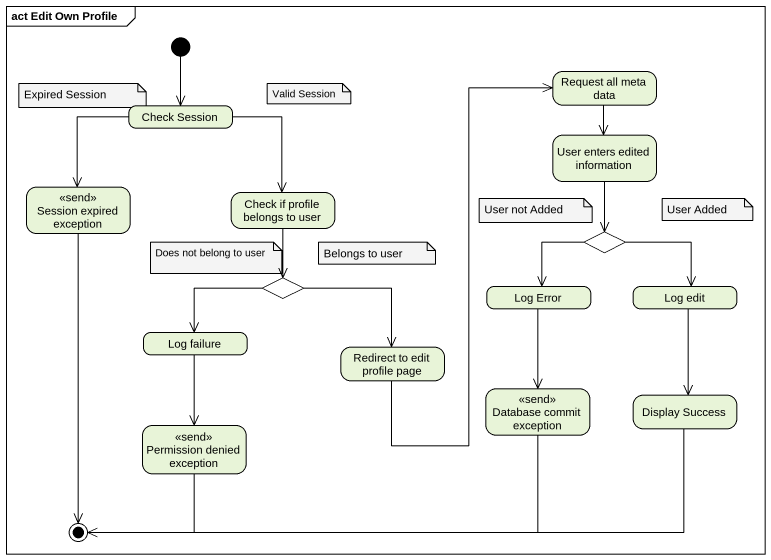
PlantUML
@startuml
mainframe act Edit Own Profile
hide empty description
state "Request all meta data" as Request_all_meta_data
state "Check Session" as Check_Session
state "User enters edited information" as User_enters_edited
state "Session expired exception" as Session_expired_exception <<send>>
state "Check if profile belongs to user" as Check_if_profile_belongs_to
state choice1 <<choice>>
state choice2 <<choice>>
state "Log Error" as Log_Error
state "Log edit" as Log_edit
state "Log failure" as Log_failure
state "Redirect to edit profile page" as Redirect_to_edit_profile
state "Permission denied exception" as Permission_denied_exception <<send>>
state "Database commit exception" as Database_commit_exception <<send>>
state "Display Success" as Display_Success
[*] --> Check_Session
Request_all_meta_data --> User_enters_edited
Check_Session --> Session_expired_exception
Check_Session --> Check_if_profile_belongs_to
User_enters_edited --> choice1
Check_if_profile_belongs_to --> choice2
choice1 --> Log_Error
choice1 --> Log_edit
choice2 --> Log_failure
choice2 --> Redirect_to_edit_profile
Log_Error --> Database_commit_exception
Log_edit --> Display_Success
Log_failure --> Permission_denied_exception
Redirect_to_edit_profile -up-> Request_all_meta_data
Session_expired_exception --> [*]
Permission_denied_exception --> [*]
Database_commit_exception -left-> [*]
Display_Success -left-> [*]
note as N1
  Expired Session
end note
note as N2
  Valid Session
end note
note as N3
  Does not belong to user
end note
note as N4
  Belongs to user
end note
note as N5
  User not Added
end note
note as N6
  User Added
end note
@enduml
